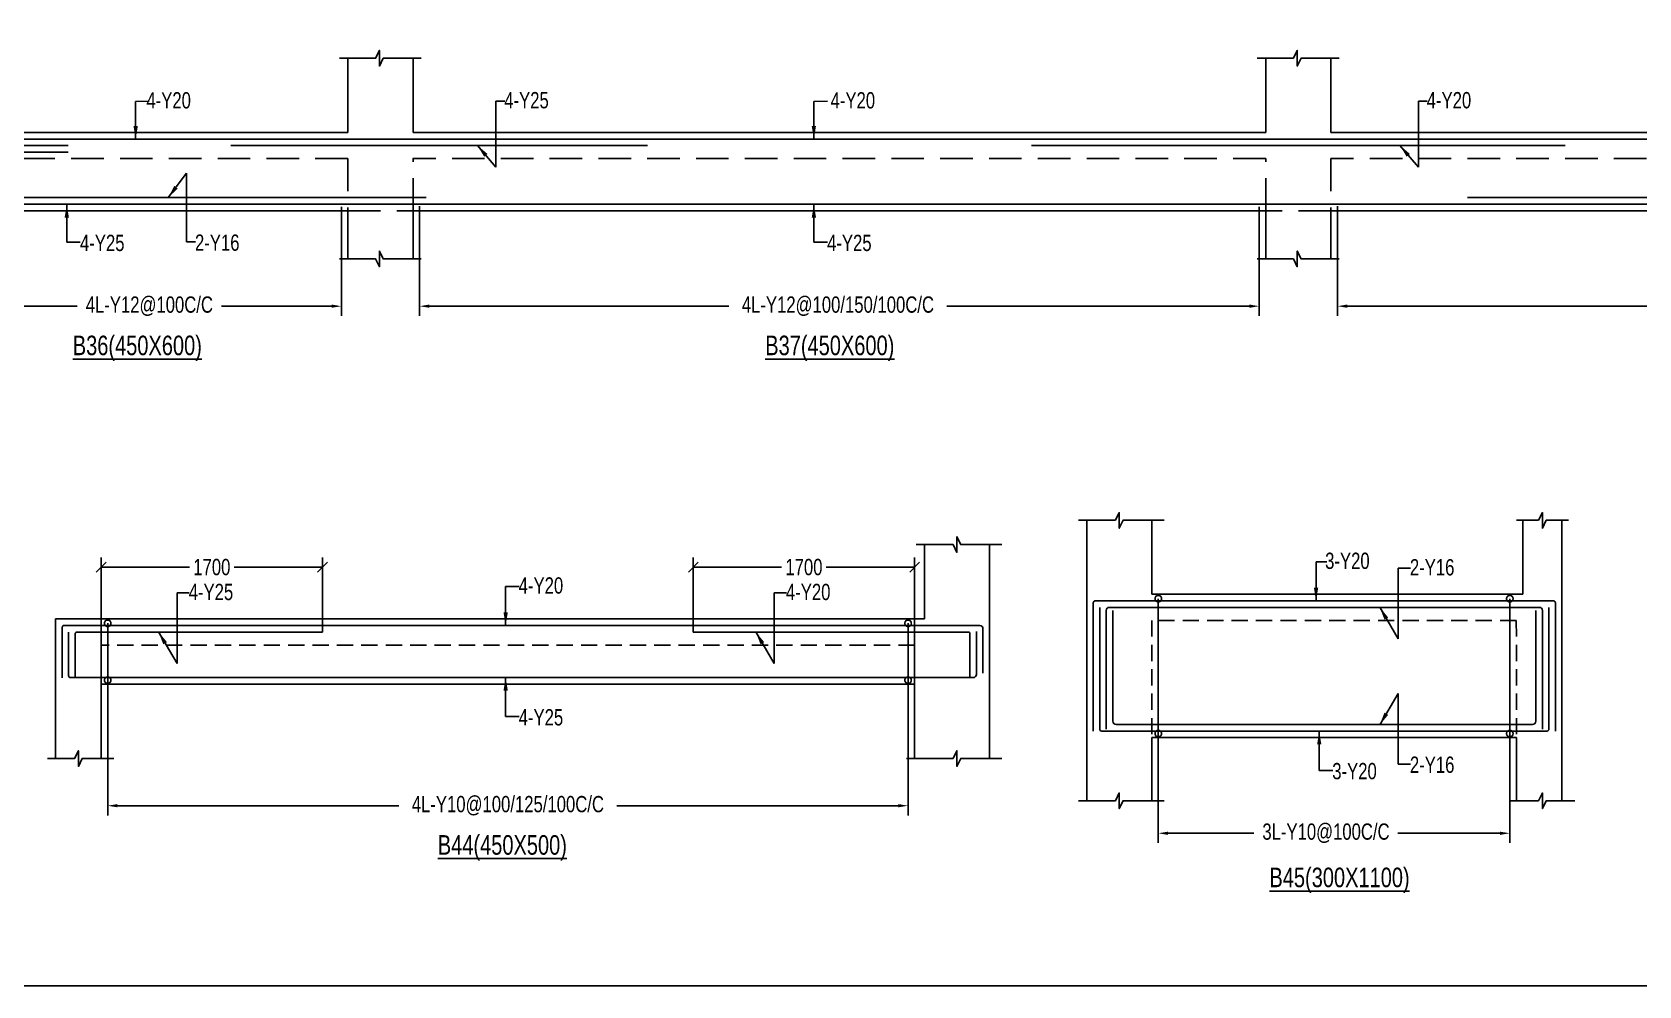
# Model space of a CAD drawing. Header units: millimetres. Extents: x 0 to 31744305, y -21599035 to 0.
# Drawn here: x 31652174 to 31664515, y -21150568 to -21143245 of the extents above; entities that cross this region are included whole.
import ezdxf

# ---------------------------------------------------------------- set-up
doc = ezdxf.new("R2010")
doc.units = ezdxf.units.MM
doc.header["$LTSCALE"] = 1000
doc.header["$MEASUREMENT"] = 0
doc.header["$PDMODE"] = 3
for name, pattern in [('CONTINOUS', [0]), ('CONTINU', [0]), ('HIDDEN', [0.375, 0.25, -0.125])]:
    doc.linetypes.add(name, pattern=pattern)
for name, color, linetype in [('-S-ARROW', 253, 'Continuous'), ('-S-MISC', 8, 'Continuous'), ('-S-STIRRUPS DIM', 6, 'Continuous'), ('-S-STIRUP', 11, 'Continuous'), ('-STR-BEAM', 7, 'CONTINU'), ('-STR-COLUMN', 5, 'HIDDEN'), ('-STR-REINF', 3, 'Continuous'), ('-STR-RF-DIM', 8, 'CONTINOUS'), ('-STR-TEXT', 6, 'Continuous'), ('SEC TEXT', 9, 'Continuous'), ('SLAB LINE', 254, 'HIDDEN')]:
    doc.layers.add(name, color=color, linetype=linetype)
doc.styles.add('BEAM-LS', font='romans.shx', dxfattribs={"width": 0.8})
doc.styles.add('SOBHA', font='swisscl.ttf')
doc.styles.add('sobha.sed', font='swisscl.ttf')
doc.dimstyles.new('S-50', dxfattribs={"dimscale": 50, "dimtxt": 2.5, "dimasz": 2, "dimexe": 0.5, "dimexo": 0.25, "dimgap": 0.25, "dimtad": 0, "dimdec": 0, "dimrnd": 0.0005, "dimzin": 0, "dimdsep": 46, "dimtxsty": 'sobha.sed', "dimblk": 'OBLIQUE', "dimcen": 0.09, "dimclrd": 8, "dimclre": 8, "dimclrt": 6, "dimadec": 0, "dimazin": 0, "dimtfac": 1, "dimtdec": 0, "dimtofl": 0, "dimtmove": 2, "dimatfit": 3, "dimfxl": 0.18, "dimtolj": 1, "dimtzin": 0, "dimlwd": -1, "dimlwe": -1, "dimarcsym": 0})
doc.dimstyles.new('S-DIM50', dxfattribs={"dimscale": 50, "dimtxt": 2.5, "dimasz": 1.5, "dimexe": 1.5, "dimexo": 1, "dimgap": 0.5, "dimtad": 0, "dimdec": 0, "dimzin": 0, "dimdsep": 46, "dimtxsty": 'SOBHA', "dimcen": 0.09, "dimclrd": 256, "dimclre": 256, "dimclrt": 6, "dimadec": 5, "dimazin": 0, "dimtfac": 1, "dimtdec": 0, "dimtofl": 0, "dimtmove": 0, "dimatfit": 3, "dimfxl": 0.18, "dimtolj": 1, "dimtzin": 0, "dimlwd": -1, "dimlwe": -1, "dimarcsym": 0})
doc.dimstyles.new('STIRUP', dxfattribs={"dimscale": 50, "dimtxt": 2.5, "dimasz": 2.2, "dimexe": 0, "dimexo": 0, "dimgap": 0.5, "dimtad": 0, "dimdec": 0, "dimzin": 0, "dimdsep": 46, "dimtxsty": 'BEAM-LS', "dimblk": 'DOTSMALL', "dimcen": 0.09, "dimclrd": 256, "dimclre": 256, "dimclrt": 256, "dimadec": 5, "dimazin": 0, "dimtfac": 1, "dimtdec": 0, "dimtofl": 0, "dimtmove": 0, "dimatfit": 3, "dimldrblk": 'DOTSMALL', "dimfxl": 0, "dimfxlon": 1, "dimtolj": 1, "dimtzin": 0, "dimlwd": -1, "dimlwe": -1, "dimarcsym": 0})

# ---------------------------------------------------------------- blocks, each defined once
blk = doc.blocks.new('*D42')
at = {"layer": '-STR-RF-DIM', "transparency": 16777216}
for p, q in [((31652754, -21148164), (31652754, -21149260)), ((31658902, -21148221), (31658902, -21149260)), ((31652829, -21149185), (31654991, -21149185)), ((31658827, -21149185), (31656665, -21149185))]:
    blk.add_line(p, q, dxfattribs=at)
for points in [[(31652829, -21149172), (31652829, -21149197), (31652754, -21149185)], [(31658827, -21149172), (31658827, -21149197), (31658902, -21149185)]]:
    blk.add_solid(points, dxfattribs=at)
at = {"layer": 'Defpoints', "color": 0, "transparency": 16777216}
for p in [(31652754, -21148164, 178587), (31658902, -21148221, 178587), (31658902, -21149185)]:
    blk.add_point(p, dxfattribs=at)
at = {"layer": '-STR-RF-DIM', "color": 6, "transparency": 16777216, "insert": (31655828, -21149185), "char_height": 125, "attachment_point": 5, "style": 'SOBHA'}
blk.add_mtext('\\A1;4L-Y10@100/125/100C/C', dxfattribs=at)
blk = doc.blocks.new('_DotSmall')
at = {"color": 0, "linetype": 'ByBlock', "const_width": 0.5}
blk.add_lwpolyline([(-0.0625, 0, 1), (0.0625, 0, 1)], format="xyb", close=True, dxfattribs=at)
blk = doc.blocks.new('*D43')
at = {"layer": '-S-STIRUP', "ltscale": 100, "transparency": 16777216}
blk.add_line((31652754, -21148221), (31652754, -21147784), dxfattribs=at)
at = {"layer": 'Defpoints', "color": 0, "linetype": 'CONTINU', "ltscale": 100, "transparency": 16777216}
for p in [(31652754, -21147784), (31652754, -21147784), (31652754, -21148221)]:
    blk.add_point(p, dxfattribs=at)
at = {"layer": '-S-STIRUP', "linetype": 'CONTINU', "ltscale": 100, "transparency": 16777216, "xscale": 100, "yscale": 100, "zscale": 100}
for p, rotation in [((31652754, -21147784), 90), ((31652754, -21148221), 270)]:
    blk.add_blockref('_DotSmall', p, dxfattribs=dict(at, rotation=rotation))
blk = doc.blocks.new('*D44')
at = {"layer": '-S-STIRUP', "ltscale": 100, "transparency": 16777216}
blk.add_line((31658902, -21148221), (31658902, -21147784), dxfattribs=at)
at = {"layer": 'Defpoints', "color": 0, "linetype": 'CONTINU', "ltscale": 100, "transparency": 16777216}
for p in [(31658902, -21147784), (31658902, -21147784), (31658902, -21148221)]:
    blk.add_point(p, dxfattribs=at)
at = {"layer": '-S-STIRUP', "linetype": 'CONTINU', "ltscale": 100, "transparency": 16777216, "xscale": 100, "yscale": 100, "zscale": 100}
for p, rotation in [((31658902, -21147784), 90), ((31658902, -21148221), 270)]:
    blk.add_blockref('_DotSmall', p, dxfattribs=dict(at, rotation=rotation))
blk = doc.blocks.new('_OBLIQUE')
at = {"color": 0, "linetype": 'ByBlock'}
blk.add_line((-0.5, -0.5), (0.5, 0.5), dxfattribs=at)
blk = doc.blocks.new('*D45')
at = {"layer": '-STR-RF-DIM', "transparency": 16777216}
for p, q in [((31660824, -21148574), (31660824, -21149471)), ((31663524, -21148631), (31663524, -21149471)), ((31660899, -21149396), (31661558, -21149396)), ((31663449, -21149396), (31662665, -21149396))]:
    blk.add_line(p, q, dxfattribs=at)
for points in [[(31660899, -21149384), (31660899, -21149409), (31660824, -21149396)], [(31663449, -21149384), (31663449, -21149409), (31663524, -21149396)]]:
    blk.add_solid(points, dxfattribs=at)
at = {"layer": 'Defpoints', "color": 0, "transparency": 16777216}
for p in [(31660824, -21148574, 178587), (31663524, -21148631, 178587), (31663524, -21149396)]:
    blk.add_point(p, dxfattribs=at)
at = {"layer": '-STR-RF-DIM', "color": 6, "transparency": 16777216, "insert": (31662112, -21149396), "char_height": 125, "attachment_point": 5, "style": 'SOBHA'}
blk.add_mtext('\\A1;3L-Y10@100C/C', dxfattribs=at)
blk = doc.blocks.new('*D46')
at = {"layer": '-S-STIRUP', "ltscale": 100, "transparency": 16777216}
blk.add_line((31660824, -21148631), (31660824, -21147595), dxfattribs=at)
at = {"layer": 'Defpoints', "color": 0, "linetype": 'CONTINU', "ltscale": 100, "transparency": 16777216}
for p in [(31660824, -21147595), (31660824, -21147595), (31660824, -21148631)]:
    blk.add_point(p, dxfattribs=at)
at = {"layer": '-S-STIRUP', "linetype": 'CONTINU', "ltscale": 100, "transparency": 16777216, "xscale": 100, "yscale": 100, "zscale": 100}
for p, rotation in [((31660824, -21147595), 90), ((31660824, -21148631), 270)]:
    blk.add_blockref('_DotSmall', p, dxfattribs=dict(at, rotation=rotation))
blk = doc.blocks.new('*D47')
at = {"layer": '-S-STIRUP', "ltscale": 100, "transparency": 16777216}
blk.add_line((31663524, -21148631), (31663524, -21147595), dxfattribs=at)
at = {"layer": 'Defpoints', "color": 0, "linetype": 'CONTINU', "ltscale": 100, "transparency": 16777216}
for p in [(31663524, -21147595), (31663524, -21147595), (31663524, -21148631)]:
    blk.add_point(p, dxfattribs=at)
at = {"layer": '-S-STIRUP', "linetype": 'CONTINU', "ltscale": 100, "transparency": 16777216, "xscale": 100, "yscale": 100, "zscale": 100}
for p, rotation in [((31663524, -21147595), 90), ((31663524, -21148631), 270)]:
    blk.add_blockref('_DotSmall', p, dxfattribs=dict(at, rotation=rotation))
blk = doc.blocks.new('*D616')
at = {"layer": '-STR-RF-DIM', "transparency": 16777216}
for p, q in [((31733234, -21128975), (31733234, -21129817)), ((31736183, -21128978), (31736183, -21129817)), ((31733309, -21129742), (31734154, -21129742)), ((31736108, -21129742), (31735262, -21129742))]:
    blk.add_line(p, q, dxfattribs=at)
for points in [[(31733309, -21129729), (31733309, -21129754), (31733234, -21129742)], [(31736108, -21129729), (31736108, -21129754), (31736183, -21129742)]]:
    blk.add_solid(points, dxfattribs=at)
at = {"layer": 'Defpoints', "color": 0, "transparency": 16777216}
for p in [(31733234, -21128975, 0), (31736183, -21128978, 0), (31736183, -21129742)]:
    blk.add_point(p, dxfattribs=at)
at = {"layer": '-STR-RF-DIM', "color": 6, "transparency": 16777216, "insert": (31734708, -21129742), "char_height": 125, "attachment_point": 5, "style": 'SOBHA'}
blk.add_mtext('\\A1;4L-Y12@100C/C', dxfattribs=at)
blk = doc.blocks.new('*D617')
at = {"layer": '-STR-RF-DIM', "transparency": 16777216}
for p, q in [((31736784, -21128975), (31736784, -21129817)), ((31743233, -21128978), (31743233, -21129817)), ((31736859, -21129742), (31739160, -21129742)), ((31743158, -21129742), (31740833, -21129742))]:
    blk.add_line(p, q, dxfattribs=at)
for points in [[(31736859, -21129729), (31736859, -21129754), (31736784, -21129742)], [(31743158, -21129729), (31743158, -21129754), (31743233, -21129742)]]:
    blk.add_solid(points, dxfattribs=at)
at = {"layer": 'Defpoints', "color": 0, "transparency": 16777216}
for p in [(31736784, -21128975, 0), (31743233, -21128978, 0), (31743233, -21129742)]:
    blk.add_point(p, dxfattribs=at)
at = {"layer": '-STR-RF-DIM', "color": 6, "transparency": 16777216, "insert": (31739997, -21129742), "char_height": 125, "attachment_point": 5, "style": 'SOBHA'}
blk.add_mtext('\\A1;4L-Y12@100/150/100C/C', dxfattribs=at)
blk = doc.blocks.new('*D618')
at = {"layer": '-STR-RF-DIM', "transparency": 16777216}
for p, q in [((31743834, -21128975), (31743834, -21129817)), ((31750283, -21128978), (31750283, -21129817)), ((31743909, -21129742), (31746210, -21129742)), ((31750208, -21129742), (31747883, -21129742))]:
    blk.add_line(p, q, dxfattribs=at)
for points in [[(31743909, -21129729), (31743909, -21129754), (31743834, -21129742)], [(31750208, -21129729), (31750208, -21129754), (31750283, -21129742)]]:
    blk.add_solid(points, dxfattribs=at)
at = {"layer": 'Defpoints', "color": 0, "transparency": 16777216}
for p in [(31743834, -21128975, 0), (31750283, -21128978, 0), (31750283, -21129742)]:
    blk.add_point(p, dxfattribs=at)
at = {"layer": '-STR-RF-DIM', "color": 6, "transparency": 16777216, "insert": (31747047, -21129742), "char_height": 125, "attachment_point": 5, "style": 'SOBHA'}
blk.add_mtext('\\A1;4L-Y10@100/125/100C/C', dxfattribs=at)
blk = doc.blocks.new('*D410')
at = {"layer": '-S-STIRRUPS DIM', "color": 251, "transparency": 16777216}
for p, q in [((31652704, -21148251), (31652704, -21147278)), ((31654404, -21147851), (31654404, -21147278))]:
    blk.add_line(p, q, dxfattribs=at)
at = {"layer": '-S-STIRRUPS DIM', "color": 8, "transparency": 16777216}
for p, q in [((31652704, -21147353), (31653382, -21147353)), ((31654404, -21147353), (31653726, -21147353))]:
    blk.add_line(p, q, dxfattribs=at)
at = {"layer": 'Defpoints', "color": 0, "transparency": 16777216}
for p in [(31654404, -21147353), (31654404, -21147851, 0), (31652704, -21148251, 0)]:
    blk.add_point(p, dxfattribs=at)
at = {"layer": '-S-STIRRUPS DIM', "color": 8, "transparency": 16777216, "xscale": 75, "yscale": 75, "zscale": 75, "rotation": 180}
blk.add_blockref('_OBLIQUE', (31652704, -21147353), dxfattribs=at)
at = {"layer": '-S-STIRRUPS DIM', "color": 8, "transparency": 16777216, "xscale": 75, "yscale": 75, "zscale": 75}
blk.add_blockref('_OBLIQUE', (31654404, -21147353), dxfattribs=at)
at = {"layer": '-S-STIRRUPS DIM', "color": 6, "transparency": 16777216, "insert": (31653554, -21147353), "char_height": 125, "attachment_point": 5, "style": 'sobha.sed'}
blk.add_mtext('\\A1;1700', dxfattribs=at)
blk = doc.blocks.new('*D411')
at = {"layer": '-S-STIRRUPS DIM', "color": 251, "transparency": 16777216}
for p, q in [((31657252, -21147851), (31657252, -21147278)), ((31658952, -21148251), (31658952, -21147278))]:
    blk.add_line(p, q, dxfattribs=at)
at = {"layer": '-S-STIRRUPS DIM', "color": 8, "transparency": 16777216}
for p, q in [((31657252, -21147353), (31657930, -21147353)), ((31658952, -21147353), (31658274, -21147353))]:
    blk.add_line(p, q, dxfattribs=at)
at = {"layer": 'Defpoints', "color": 0, "transparency": 16777216}
for p in [(31657252, -21147353), (31657252, -21147851, 0), (31658952, -21148251, 0)]:
    blk.add_point(p, dxfattribs=at)
at = {"layer": '-S-STIRRUPS DIM', "color": 8, "transparency": 16777216, "xscale": 75, "yscale": 75, "zscale": 75, "rotation": 180}
blk.add_blockref('_OBLIQUE', (31657252, -21147353), dxfattribs=at)
at = {"layer": '-S-STIRRUPS DIM', "color": 8, "transparency": 16777216, "xscale": 75, "yscale": 75, "zscale": 75}
blk.add_blockref('_OBLIQUE', (31658952, -21147353), dxfattribs=at)
at = {"layer": '-S-STIRRUPS DIM', "color": 6, "transparency": 16777216, "insert": (31658102, -21147353), "char_height": 125, "attachment_point": 5, "style": 'sobha.sed'}
blk.add_mtext('\\A1;1700', dxfattribs=at)
blk = doc.blocks.new('bb')
at = {"layer": '-S-MISC', "linetype": 'ByBlock', "ltscale": 1000, "elevation": 0}
for points in [[(31736796.2, -21127837.5), (31736505.1, -21127837.9), (31736475.3, -21127897.6), (31736475.3, -21127777.4), (31736445.4, -21127837.9), (31736168.4, -21127837.5)], [(31743846.2, -21127837.5), (31743555.1, -21127837.9), (31743525.3, -21127897.6), (31743525.3, -21127777.4), (31743495.4, -21127837.9), (31743218.4, -21127837.5)], [(31736796.2, -21129379.3), (31736505.1, -21129378.9), (31736475.3, -21129319.2), (31736475.3, -21129439.4), (31736445.4, -21129378.9), (31736168.4, -21129379.3)], [(31743846.2, -21129379.3), (31743555.1, -21129378.9), (31743525.3, -21129319.2), (31743525.3, -21129439.4), (31743495.4, -21129378.9), (31743218.4, -21129379.3)]]:
    blk.add_lwpolyline(points, dxfattribs=at)
at = {"layer": '-STR-BEAM'}
for p, q in [((31733183.6, -21128408.4, 0), (31736232.8, -21128408.4, 0)), ((31736733.6, -21128408.4, 0), (31743282.8, -21128408.4, 0)), ((31743783.6, -21128408.4, 0), (31750332.8, -21128408.4, 0)), ((31736232.8, -21129008.4, 0), (31733183.6, -21129008.4, 0)), ((31743282.8, -21129008.4, 0), (31736733.6, -21129008.4, 0)), ((31750332.8, -21129008.4, 0), (31743783.6, -21129008.4, 0))]:
    blk.add_line(p, q, dxfattribs=at)
at = {"layer": '-STR-COLUMN', "linetype": 'Continuous', "ltscale": 10}
for p, q in [((31736232.8, -21128408.4, 0), (31736232.8, -21127837.5, 0)), ((31736733.6, -21128408.4, 0), (31736733.6, -21127837.5, 0)), ((31743282.8, -21128408.4, 0), (31743282.8, -21127837.5, 0)), ((31743783.6, -21128408.4, 0), (31743783.6, -21127837.5, 0)), ((31736232.8, -21129008.4, 0), (31736232.8, -21129379.3, 0)), ((31736733.6, -21129008.4, 0), (31736733.6, -21129379.3, 0)), ((31743282.8, -21129008.4, 0), (31743282.8, -21129379.3, 0)), ((31743783.6, -21129008.4, 0), (31743783.6, -21129379.3, 0))]:
    blk.add_line(p, q, dxfattribs=at)
at = {"layer": '-STR-REINF', "ltscale": 10}
for p, q in [((31756158.8, -21128458.4, 0.1), (31696405.4, -21128458.4, 0)), ((31734083.8, -21128508.4, 0), (31731082.8, -21128508.4, 0)), ((31734083.8, -21128558.4, 0), (31731082.8, -21128558.4, 0)), ((31735332.6, -21128508.4, 0), (31738533.6, -21128508.4, 0)), ((31745583.6, -21128508.4, 0), (31741482.8, -21128508.4, 0)), ((31727032.8, -21128958.4, 0), (31756108.8, -21128958.4, 0)), ((31732682.8, -21128908.4, 0), (31736833.6, -21128908.4, 0)), ((31749282.4, -21128908.4, 0), (31744833.6, -21128908.4, 0))]:
    blk.add_line(p, q, dxfattribs=at)
at = {"layer": 'SLAB LINE', "color": 8, "linetype": 'HIDDEN'}
for p, q in [((31736232.8, -21128608.4, 0), (31733183.6, -21128608.4, 0)), ((31743282.8, -21128608.4, 0), (31736732.8, -21128608.4, 0)), ((31750332.8, -21128608.4, 0), (31743783.6, -21128608.4, 0))]:
    blk.add_line(p, q, dxfattribs=at)
at = {"layer": 'SLAB LINE', "color": 8, "linetype": 'HIDDEN', "elevation": 0}
for points in [[(31736232.8, -21128608.4), (31736232.8, -21129008.4), (31736733.6, -21129008.4), (31736733.6, -21128608.4)], [(31743783.6, -21128608.4), (31743783.6, -21129008.4), (31743282.8, -21129008.4), (31743282.8, -21128608.4)]]:
    blk.add_lwpolyline(points, dxfattribs=at)
at = {"layer": '-STR-TEXT', "color": 6, "style": 'SOBHA'}
for s, p in [('4-Y20', (31734685.3, -21128223.7, 0)), ('4-Y25', (31737434.1, -21128222.5, 0)), ('4-Y20', (31739940.7, -21128223.7, 0)), ('4-Y20', (31744519.6, -21128222.5, 0)), ('4-Y25', (31734175.3, -21129318.2, 0)), ('2-Y16', (31735058.6, -21129316.4, 0)), ('4-Y25', (31739913.8, -21129318.2, 0))]:
    blk.add_text(s, height=125, dxfattribs=at).set_placement(p)
at = {"layer": 'SEC TEXT', "color": 4, "linetype": 'ByBlock', "style": 'sobha.sed'}
for s, p in [('%%UB36(450X600)', (31734119.8, -21130117.9, 0)), ('%%UB37(450X600)', (31739438.8, -21130117.9, 0))]:
    blk.add_text(s, height=150, rotation=359.98928, dxfattribs=at).set_placement(p)
at = {"layer": '-STR-RF-DIM'}
for base, p1, p2, text, picture, middle in [((31736182.8, -21129742, 0), (31733233.6, -21128974.8, 0), (31736182.8, -21128978.1, 0), '4L-Y12@100C/C', '*D616', (31734708.2, -21129742, 0)), ((31743232.8, -21129742, 0), (31736783.6, -21128974.8, 0), (31743232.8, -21128978.1, 0), '4L-Y12@100/150/100C/C', '*D617', (31739996.7, -21129742, 0)), ((31750282.8, -21129742, 0), (31743833.6, -21128974.8, 0), (31750282.8, -21128978.1, 0), '4L-Y10@100/125/100C/C', '*D618', (31747046.7, -21129742, 0))]:
    dim = blk.add_linear_dim(base=base, p1=p1, p2=p2, text=text, dimstyle='S-DIM50', override={"dimscale": 1, "dimtxt": 125, "dimasz": 75, "dimexe": 75, "dimexo": 0, "dimgap": 25, "dimsah": 1, "dimcen": 4.5, "dimfxl": 75}, dxfattribs=at)
    dim.commit()
    dim.dimension.update_dxf_attribs({"geometry": picture, "text_midpoint": middle, "dimtype": 128})
at = {"layer": '-S-ARROW'}
for points in [[(31734602.8, -21128458.4, 0), (31734602.8, -21128170, 0), (31734706.2, -21128168.6, 0)], [(31737227.8, -21128507.3, 0), (31737370, -21128674.5, 0), (31737370, -21128167.3, 0), (31737437.4, -21128167.3, 0)], [(31739812.3, -21128458.4, 0), (31739812.3, -21128170, 0), (31739915.7, -21128168.6, 0)], [(31744313.3, -21128507.3, 0), (31744455.5, -21128674.5, 0), (31744455.5, -21128167.3, 0), (31744522.9, -21128167.3, 0)], [(31734852.3, -21128908.5, 0), (31734994.5, -21128719.3, 0), (31734994.5, -21129248.6, 0), (31735061.9, -21129248.6, 0)], [(31734073.8, -21128961.1, 0), (31734073.8, -21129249.5, 0), (31734177.2, -21129249.5, 0)], [(31739812.3, -21128961.1, 0), (31739812.3, -21129249.5, 0), (31739915.7, -21129250.8, 0)]]:
    blk.add_leader(points, dimstyle='S-50', override={"dimgap": 0.1}, dxfattribs=at)

msp = doc.modelspace()

# ---------------------------------------------------------------- linework, layer by layer
at = {"layer": '-S-MISC', "linetype": 'ByBlock', "ltscale": 1000, "elevation": 0}
for points in [[(31660211.5, -21146993.4), (31660494.3, -21146993.4), (31660524.1, -21146933.8), (31660524.1, -21147053.9), (31660554, -21146993.4), (31660870, -21146993.4)], [(31663574.3, -21146993.4), (31663744.3, -21146993.4), (31663774.2, -21146933.8), (31663774.2, -21147053.9), (31663804, -21146993.4), (31663974.1, -21146993.4)], [(31658964.6, -21147180.2), (31659247.3, -21147180.2), (31659277.2, -21147239.9), (31659277.2, -21147119.7), (31659307.1, -21147180.2), (31659623, -21147180.2)], [(31652291.6, -21148822), (31652499.3, -21148822), (31652529.2, -21148762.4), (31652529.2, -21148882.5), (31652559, -21148822), (31652800, -21148822)], [(31658889.7, -21148822), (31659247.3, -21148822), (31659277.2, -21148762.4), (31659277.2, -21148882.5), (31659307.1, -21148822), (31659623, -21148822)], [(31660211.5, -21149146.2), (31660494.2, -21149146.2), (31660524.1, -21149086.5), (31660524.1, -21149206.7), (31660554, -21149146.2), (31660870, -21149146.2)], [(31663524.3, -21149146.2), (31663744.3, -21149146.2), (31663774.2, -21149086.5), (31663774.2, -21149206.7), (31663804, -21149146.2), (31664024.1, -21149146.2)]]:
    msp.add_lwpolyline(points, dxfattribs=at)
at = {"layer": '-STR-BEAM'}
for p, q in [((31660774.1, -21147561.6, 0), (31663624.1, -21147561.6, 0)), ((31659027.2, -21147751.1, 0), (31652354.1, -21147751.1, 0)), ((31658952.3, -21148251.1, 0), (31652704.2, -21148251.1, 0))]:
    msp.add_line(p, q, dxfattribs=at)
at = {"layer": '-STR-BEAM', "elevation": 0}
msp.add_lwpolyline([(31679606.4, -21150567.8), (31644306.4, -21150567.8), (31644306.4, -21121867.8), (31679606.4, -21121867.8)], close=True, dxfattribs=at)
msp.add_lwpolyline([(31663574.3, -21148661.6), (31660774.1, -21148661.6)], dxfattribs=at)
at = {"layer": '-STR-COLUMN', "linetype": 'Continuous', "ltscale": 10}
for p, q in [((31660274.1, -21146993.4, 0), (31660274.1, -21149146.2, 0)), ((31660774.1, -21147561.6, 0), (31660774.1, -21146993.4, 0)), ((31663624.1, -21147561.6, 0), (31663624.1, -21146993.4, 0)), ((31663924.1, -21149146.2, 0), (31663924.1, -21146993.4, 0)), ((31659027.2, -21147751.1, 0), (31659027.2, -21147180.2, 0)), ((31659527.2, -21148822, 0), (31659527.2, -21147180.2, 0)), ((31652354.1, -21147751.1, 0), (31652354.1, -21148822, 0)), ((31652704.2, -21148251.1, 0), (31652704.2, -21148822, 0)), ((31658952.3, -21148251.1, 0), (31658952.3, -21148822, 0)), ((31660774.1, -21148661.6, 0), (31660774.1, -21149146.2, 0)), ((31663574.3, -21148661.6, 0), (31663574.3, -21149146.2, 0))]:
    msp.add_line(p, q, dxfattribs=at)
at = {"layer": '-STR-REINF', "ltscale": 10}
for p, q in [((31660324.1, -21147626.6, 0), (31660324.1, -21148612.3, 0)), ((31663859.2, -21147611.6, 0), (31660339.1, -21147611.6, 0)), ((31660374.1, -21147661.6, 0), (31660374.1, -21148596.6, 0)), ((31660424.1, -21147686.6, 0), (31660424.1, -21148596.6, 0)), ((31663749.2, -21147661.6, 0), (31660449.1, -21147661.6, 0)), ((31660474.1, -21147686.6, 0), (31660474.1, -21148536.6, 0)), ((31663724.2, -21147686.6, 0), (31663724.2, -21148536.6, 0)), ((31663774.2, -21147686.6, 0), (31663774.2, -21148596.6, 0)), ((31663824.2, -21147661.6, 0), (31663824.2, -21148596.6, 0)), ((31663874.2, -21147626.6, 0), (31663874.2, -21148612.3, 0)), ((31652404.1, -21147816.1, 0), (31652404.1, -21148201.8, 0)), ((31659452.4, -21147801.1, 0), (31652419.1, -21147801.1, 0)), ((31659477.4, -21147826.1, 0), (31659477.4, -21148166.2, 0)), ((31652454.1, -21147851.1, 0), (31652454.1, -21148186.1, 0)), ((31659427.4, -21147846.2, 0), (31659427.4, -21148176.1, 0)), ((31652469.1, -21148201.1, 0), (31659402.4, -21148201.1, 0)), ((31660499.1, -21148561.6, 0), (31663699.2, -21148561.6, 0)), ((31660389.1, -21148611.6, 0), (31663809.2, -21148611.6, 0))]:
    msp.add_line(p, q, dxfattribs=at)
at = {"layer": '-STR-REINF', "ltscale": 10, "elevation": 0}
for points in [[(31654404.2, -21147851.1), (31652519.1, -21147851.1, 0.4142136), (31652504.1, -21147866.1), (31652504.1, -21148201.1)], [(31657252.3, -21147851.1), (31659362.3, -21147851.1, -0.4142136), (31659377.3, -21147866.1), (31659377.3, -21148201.1)]]:
    msp.add_lwpolyline(points, format="xyb", dxfattribs=at)
at = {"layer": '-STR-REINF', "ltscale": 10}
for centre, radius, start, end in [((31660339.1, -21147626.6, 0), 15, 90, 180), ((31663859.2, -21147626.6, 0), 15, 0, 90), ((31652419.1, -21147816.1, 0), 15, 90, 180), ((31659452.4, -21147826.1, 0.1), 25, 0, 90), ((31652469.1, -21148186.1, 0), 15, 180, 270), ((31659402.4, -21148176.1, 0), 25, 270, 0), ((31660499.1, -21148536.6, 0), 25, 180, 270), ((31660389.1, -21148596.6, 0), 15, 180, 270), ((31663809.2, -21148596.6, 0), 15, 270, 0)]:
    msp.add_arc(centre, radius, start, end, dxfattribs=at)
at = {"layer": '-STR-REINF', "ltscale": 10, "extrusion": (7.27448e-09, 0, 1)}
msp.add_arc((31660449.1, -21147686.6, 0.2), 25, 90, 180, dxfattribs=at)
at = {"layer": '-STR-REINF', "ltscale": 10, "extrusion": (7.27448e-09, -2.56336e-08, 1)}
msp.add_arc((31663749.2, -21147686.6, 0.8), 25, 0, 90, dxfattribs=at)
at = {"layer": '-STR-REINF', "ltscale": 10, "extrusion": (7.44301e-09, -2.56336e-08, 1)}
msp.add_arc((31663699.2, -21148536.6, 0.8), 25, 270, 0, dxfattribs=at)
at = {"layer": 'SLAB LINE', "color": 8, "linetype": 'HIDDEN', "ltscale": 0.5}
for p, q in [((31663574.1, -21147761.6, 0), (31660774.1, -21147761.6, 0)), ((31660774.1, -21147761.6, 0), (31660774.1, -21148661.6, 0)), ((31663574.1, -21147761.6, 0), (31663574.3, -21148661.6, 0)), ((31658952.3, -21147951.1, 0), (31652704.2, -21147951.1, 0)), ((31652704.2, -21147951.1, 0), (31652704.2, -21148251.1, 0)), ((31658952.3, -21148251.1, 0), (31658952.3, -21147951.1, 0))]:
    msp.add_line(p, q, dxfattribs=at)

# ---------------------------------------------------------------- block references
at = {"color": 251}
msp.add_blockref('bb', (-81633.9, -15607.6, 0), dxfattribs=at)

# ---------------------------------------------------------------- texts
at = {"layer": '-STR-TEXT', "color": 6, "style": 'SOBHA'}
for s, p in [('3-Y20', (31662105.5, -21147366.8, 0)), ('2-Y16', (31662756.6, -21147416.5, 0)), ('4-Y20', (31655911, -21147556.3, 0)), ('4-Y25', (31653376.4, -21147606, 0)), ('4-Y20', (31657963.8, -21147606, 0)), ('4-Y25', (31655911, -21148568.3, 0)), ('2-Y16', (31662756.6, -21148932.4, 0)), ('3-Y20', (31662160.2, -21148981.6, 0))]:
    msp.add_text(s, height=125, dxfattribs=at).set_placement(p)
at = {"layer": 'SEC TEXT', "color": 4, "linetype": 'ByBlock', "style": 'sobha.sed'}
for s, p in [('%%UB44(450X500)', (31655289.8, -21149560.7, 0)), ('%%UB45(300X1100)', (31661677.5, -21149810.3, 0))]:
    msp.add_text(s, height=150, rotation=359.98928, dxfattribs=at).set_placement(p)

# ---------------------------------------------------------------- dimensions: what is measured, and where the dimension line sits
at = {"layer": '-S-STIRRUPS DIM'}
dim = msp.add_linear_dim(base=(31654404.2, -21147352.7), p1=(31652704.2, -21148251.1, 0), p2=(31654404.2, -21147851.1, 0), dimstyle='S-DIM50', override={"dimscale": 1, "dimtxt": 125, "dimasz": 75, "dimexe": 75, "dimexo": 0, "dimgap": 25, "dimrnd": 5, "dimtxsty": 'sobha.sed', "dimblk1": 'OBLIQUE', "dimblk2": 'OBLIQUE', "dimsah": 1, "dimcen": 4.5, "dimclrd": 8, "dimclre": 251, "dimfxl": 75}, dxfattribs=at)
dim.commit()
dim.dimension.update_dxf_attribs({"geometry": '*D410', "text_midpoint": (31653554.2, -21147352.7)})
dim = msp.add_linear_dim(base=(31657252.3, -21147352.7), p1=(31658952.3, -21148251.1, 0), p2=(31657252.3, -21147851.1, 0), angle=180, dimstyle='S-DIM50', override={"dimscale": 1, "dimtxt": 125, "dimasz": 75, "dimexe": 75, "dimexo": 0, "dimgap": 25, "dimrnd": 5, "dimtxsty": 'sobha.sed', "dimblk1": 'OBLIQUE', "dimblk2": 'OBLIQUE', "dimsah": 1, "dimcen": 4.5, "dimclrd": 8, "dimclre": 251, "dimfxl": 75}, dxfattribs=at)
dim.commit()
dim.dimension.update_dxf_attribs({"geometry": '*D411', "text_midpoint": (31658102.3, -21147352.7)})
at = {"layer": '-S-STIRUP', "linetype": 'CONTINU', "ltscale": 100}
for base, p1, p2, picture, middle in [((31660824, -21147594.6, 178586.6), (31660824, -21148631.3, 178586.6), (31660824, -21147594.6, 178586.6), '*D46', (31660824, -21148113, 178586.6)), ((31663524.3, -21147594.6, 178586.6), (31663524.3, -21148631.3, 178586.6), (31663524.3, -21147594.6, 178586.6), '*D47', (31663524.3, -21148113, 178586.6)), ((31652754, -21147784.1, 178586.6), (31652754, -21148220.8, 178586.6), (31652754, -21147784.1, 178586.6), '*D43', (31652754, -21148002.5, 178586.6)), ((31658902.4, -21147784.1, 178586.6), (31658902.4, -21148220.8, 178586.6), (31658902.4, -21147784.1, 178586.6), '*D44', (31658902.4, -21148002.5, 178586.6))]:
    dim = msp.add_linear_dim(base=base, p1=p1, p2=p2, angle=90, text=' ', dimstyle='STIRUP', override={"dimasz": 2}, dxfattribs=at)
    dim.commit()
    dim.dimension.update_dxf_attribs({"geometry": picture, "text_midpoint": middle})
at = {"layer": '-STR-RF-DIM'}
for base, p1, p2, text, picture, middle in [((31658902.4, -21149184.7, 0), (31652754, -21148163.9, 178586.6), (31658902.4, -21148220.8, 178586.6), '4L-Y10@100/125/100C/C', '*D42', (31655828.2, -21149184.7, 0)), ((31663524.3, -21149396.3, 0), (31660824, -21148574.4, 178586.6), (31663524.3, -21148631.3, 178586.6), '3L-Y10@100C/C', '*D45', (31662111.6, -21149396.3, 0))]:
    dim = msp.add_linear_dim(base=base, p1=p1, p2=p2, text=text, dimstyle='S-DIM50', override={"dimscale": 1, "dimtxt": 125, "dimasz": 75, "dimexe": 75, "dimexo": 0, "dimgap": 25, "dimsah": 1, "dimcen": 4.5, "dimfxl": 75}, dxfattribs=at)
    dim.commit()
    dim.dimension.update_dxf_attribs({"geometry": picture, "text_midpoint": middle, "dimtype": 160})

# ---------------------------------------------------------------- leaders
at = {"layer": '-S-ARROW'}
for points, override in [([(31662035.6, -21147611.6, 0), (31662035.6, -21147311.6, 0), (31662118, -21147311.6, 0)], {"dimasz": 2, "dimgap": 0.1, "dimtad": 0}), ([(31662524.8, -21147661.3, 0), (31662667.1, -21147903.6, 0), (31662667.1, -21147361.3, 0), (31662760, -21147361.3, 0)], {"dimgap": 0.1}), ([(31653144.6, -21147850.8, 0), (31653286.8, -21148093.1, 0), (31653286.8, -21147550.8, 0), (31653379.8, -21147550.8, 0)], {"dimgap": 0.1}), ([(31655810.9, -21147801.1, 0), (31655810.9, -21147501.1, 0), (31655914.4, -21147501.1, 0)], {"dimasz": 2, "dimgap": 0.1, "dimtad": 0}), ([(31657732, -21147850.8, 0), (31657874.2, -21148093.1, 0), (31657874.2, -21147550.8, 0), (31657967.1, -21147550.8, 0)], {"dimgap": 0.1}), ([(31655810.9, -21148201, 0), (31655810.9, -21148501, 0), (31655914.4, -21148501, 0)], {"dimasz": 2, "dimgap": 0.1, "dimtad": 0}), ([(31662524.8, -21148564.6, 0), (31662667.1, -21148322.4, 0), (31662667.1, -21148864.6, 0), (31662760, -21148864.6, 0)], {"dimgap": 0.1}), ([(31662060.1, -21148614.3, 0), (31662060.1, -21148914.3, 0), (31662163.6, -21148914.3, 0)], {"dimasz": 2, "dimgap": 0.1, "dimtad": 0})]:
    msp.add_leader(points, dimstyle='S-50', override=override, dxfattribs=at)

doc.saveas('drawing.dxf')
